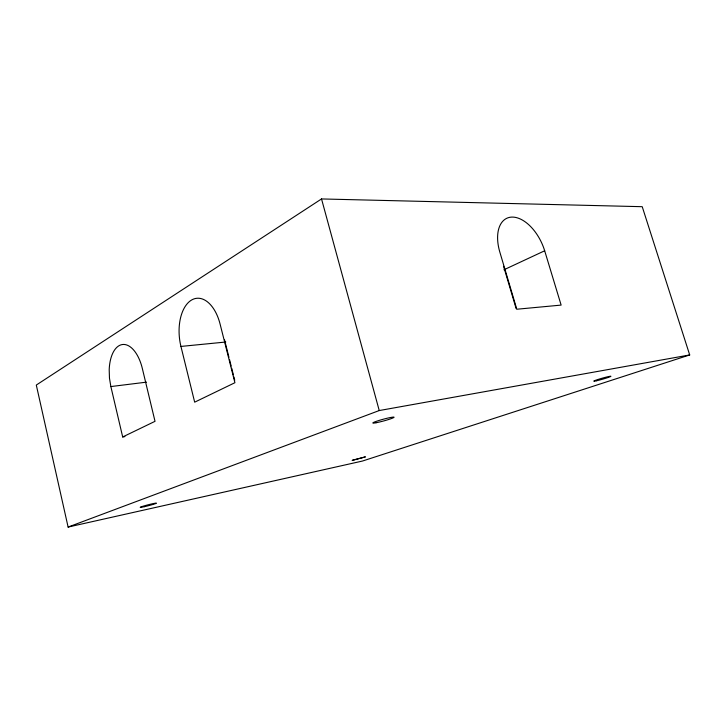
<?xml version="1.0" encoding="UTF-8"?>
<svg xmlns="http://www.w3.org/2000/svg" width="726" height="726" viewBox="0 0 726 726"><rect width="100%" height="100%" fill="white"/><g stroke="black" fill="none" stroke-linecap="round" stroke-linejoin="round"><path stroke-width="1.09" d="M321.527 198.942L36.3 385.052L68.108 527.058L362.483 461.037L689.7 354.941L642.229 206.692L321.527 198.942L379.235 410.553L68.108 527.058M122.685 436.952L155.019 421.325L142.35 368.527A33.432 17.125 82.9 0 0 123.275 344.451A33.432 17.125 82.9 0 0 109.199 369.761L109.472 378.182L110.86 386.559L122.685 436.952L124.908 436.589M503.953 269.773L544.672 250.779L561.134 305.092L516.803 309.231L499.833 252.094A36.763 21.235 65.1 0 1 511.912 217.092A36.763 21.235 65.1 0 1 544.672 250.779M379.235 410.553L689.7 354.941M110.86 386.559L146.516 382.148M180.937 346.429A37.307 21.254 84.2 0 1 191.7 299.956A37.307 21.254 84.2 0 1 220.078 324.023L234.915 382.711L194.668 402.168L180.937 346.429L225.795 342.019M503.581 266.288L516.168 308.677M224.525 339.813L228.944 357.292M229.498 359.479L231.158 366.031M231.703 368.218L233.364 374.77M233.917 376.957L234.743 380.233M352.282 460.348L365.269 456.908L352.282 460.348M376.086 422.75A11.026 0.889 -15.2 0 0 393.773 417.532A11.026 0.889 -15.2 0 0 380.442 420.027A11.026 0.889 -15.2 0 0 376.086 422.75M144.302 506.694A8.358 0.472 -14.4 0 0 156.417 503.172A8.358 0.472 -14.4 0 0 144.247 505.859A8.358 0.472 -14.4 0 0 144.302 506.694M596.699 380.733A8.93 0.535 -15.9 0 0 610.793 376.413A8.93 0.535 -15.9 0 0 599.631 378.954A8.93 0.535 -15.9 0 0 596.699 380.733"/></g></svg>
